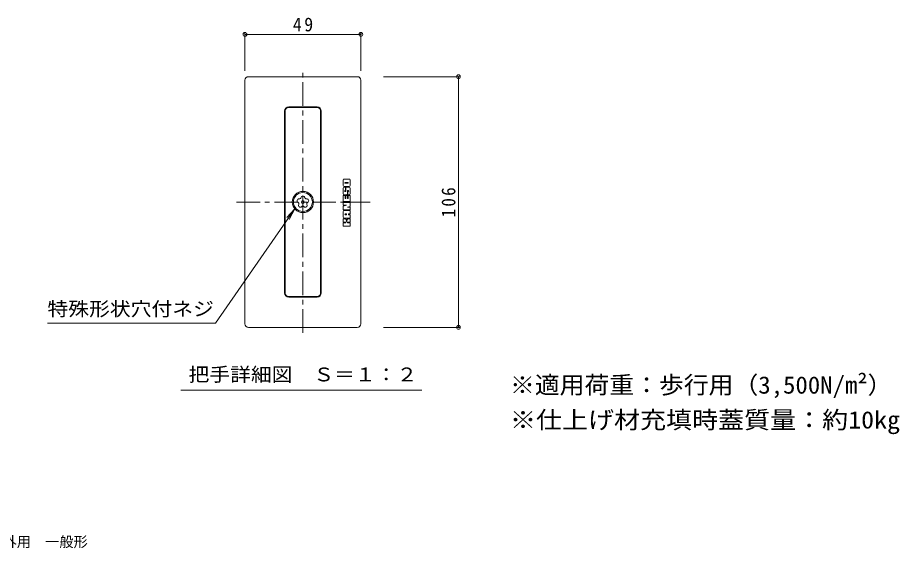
# Model space of a CAD drawing. Units: millimetres at full size; details may follow other scales. Extents: x -334 to 354, y -273 to 252.
# Drawn here: x -25.7 to 347.2, y -265.2 to -40.7 of the extents above; entities that cross this region are included whole.
import ezdxf
from ezdxf.enums import TextEntityAlignment as Align

# ---------------------------------------------------------------- set-up
doc = ezdxf.new("R2010")
doc.units = ezdxf.units.MM
doc.header["$LTSCALE"] = 2
doc.header["$PDMODE"] = 32
doc.header["$PDSIZE"] = 1.6
doc.linetypes.add('CHAIN1', pattern=[8, 5, -1, 1, -1])
for name, color, linetype, lineweight in [('D-2', 3, 'Continuous', 9), ('D-4', 7, 'Continuous', 9), ('D-5', 7, 'Continuous', 9)]:
    doc.layers.add(name, color=color, linetype=linetype, lineweight=lineweight)
doc.layers.add('F-5_F-5ﾚｲﾔ', color=3, linetype='Continuous')
doc.styles.add('ＭＳ ゴシック', font='')
doc.styles.get('ＭＳ ゴシック').set_extended_font_data('MS Gothic')

msp = doc.modelspace()

# ---------------------------------------------------------------- linework, layer by layer
at = {"layer": 'D-2', "linetype": 'CHAIN1'}
for p, q in [((94.939, -174.08), (94.939, -63.299)), ((66.884, -118.711), (123.359, -118.711))]:
    msp.add_line(p, q, dxfattribs=at)
at = {"layer": 'D-2'}
for p, q in [((117.939, -65.711), (71.939, -65.711)), ((70.439, -67.211), (70.439, -170.211)), ((119.439, -170.211), (119.439, -67.211)), ((87.189, -157.211), (87.189, -80.211)), ((87.439, -157.211), (87.439, -80.211)), ((100.939, -78.461), (88.939, -78.461)), ((100.939, -78.711), (88.939, -78.711)), ((102.439, -157.211), (102.439, -80.211)), ((102.689, -157.211), (102.689, -80.211)), ((111.972, -111.7), (111.972, -109.417)), ((112.407, -108.982), (114.472, -108.982)), ((112.896, -110.395), (113.983, -110.395)), ((112.896, -110.722), (113.983, -110.722)), ((114.907, -111.7), (114.907, -109.417)), ((111.972, -115.178), (111.972, -112.895)), ((114.472, -112.135), (112.407, -112.135)), ((112.896, -112.461), (112.407, -112.461)), ((112.733, -113.874), (112.896, -113.874)), ((112.95, -114.2), (112.733, -114.2)), ((112.896, -113.874), (112.896, -112.461)), ((113.113, -114.037), (113.113, -112.895)), ((113.548, -112.461), (114.472, -112.461)), ((113.765, -114.037), (113.765, -115.178)), ((113.928, -113.874), (114.146, -113.874)), ((113.983, -115.613), (113.983, -114.2)), ((113.983, -114.2), (114.146, -114.2)), ((114.907, -115.178), (114.907, -112.895)), ((111.972, -118.548), (111.972, -115.939)), ((111.972, -115.939), (112.814, -115.939)), ((111.972, -118.548), (114.907, -118.548)), ((111.972, -118.874), (114.907, -118.874)), ((111.972, -120.015), (111.972, -118.874)), ((113.331, -115.613), (112.407, -115.613)), ((112.814, -117.189), (112.814, -115.939)), ((112.814, -117.189), (113.086, -117.189)), ((113.086, -117.189), (113.086, -115.939)), ((113.086, -115.939), (113.793, -115.939)), ((113.793, -117.189), (113.793, -115.939)), ((114.472, -115.613), (113.983, -115.613)), ((114.064, -115.939), (114.907, -115.939)), ((114.907, -118.548), (114.907, -115.939)), ((114.907, -120.559), (114.907, -118.874)), ((111.972, -120.45), (113.385, -120.015)), ((111.972, -120.015), (113.385, -120.015)), ((111.972, -122.026), (111.972, -120.45)), ((111.972, -122.026), (114.907, -122.026)), ((111.972, -122.787), (111.972, -125.069)), ((112.407, -122.352), (114.907, -122.352)), ((114.907, -120.559), (113.847, -120.885)), ((113.847, -120.885), (114.907, -120.885)), ((114.907, -122.026), (114.907, -120.885)), ((114.907, -123.765), (114.907, -122.352)), ((111.972, -127.243), (111.972, -125.83)), ((112.683, -125.83), (111.972, -125.83)), ((112.407, -125.504), (114.907, -125.504)), ((112.896, -123.765), (113.439, -123.765)), ((112.896, -124.091), (113.439, -124.091)), ((113.327, -126.381), (113.408, -126.89)), ((113.439, -124.091), (113.439, -123.765)), ((113.552, -126.381), (113.471, -126.89)), ((114.196, -125.83), (114.907, -125.83)), ((114.2, -124.091), (114.907, -124.091)), ((114.907, -125.504), (114.907, -124.091)), ((114.907, -127.243), (114.907, -125.83)), ((112.896, -127.243), (111.972, -127.243)), ((111.972, -127.57), (113.059, -127.57)), ((111.972, -128.983), (111.972, -127.57)), ((111.972, -128.983), (114.907, -128.983)), ((113.059, -127.406), (113.059, -127.57)), ((113.82, -127.406), (113.82, -127.57)), ((114.907, -127.57), (113.82, -127.57)), ((113.983, -127.243), (114.907, -127.243)), ((114.907, -128.983), (114.907, -127.57)), ((100.939, -158.711), (88.939, -158.711)), ((100.939, -158.961), (88.939, -158.961)), ((117.939, -171.711), (71.939, -171.711))]:
    msp.add_line(p, q, dxfattribs=at)
for points in [[(113.793, -117.189), (114.064, -117.189), (114.064, -115.939)], [(114.2, -124.091), (114.2, -123.765), (114.907, -123.765)]]:
    msp.add_lwpolyline(points, dxfattribs=at)
for radius in [4.5, 4, 0.6]:
    msp.add_circle((94.939, -118.711), radius, dxfattribs=at)
for centre, radius, start, end in [((71.939, -67.211), 1.5, 90, 180), ((117.939, -67.211), 1.5, 0, 90), ((88.939, -80.211), 1.75, 90, 180), ((88.939, -80.211), 1.5, 90, 180), ((100.939, -80.211), 1.75, 0, 90), ((100.939, -80.211), 1.5, 0, 90), ((112.407, -109.417), 0.435, 90, 180), ((112.407, -111.7), 0.435, 180, 270), ((112.896, -110.559), 0.163, 90, 270), ((113.983, -110.559), 0.163, 270, 90), ((114.472, -109.417), 0.435, 0, 90), ((114.472, -111.7), 0.435, 270, 0), ((112.407, -112.895), 0.435, 90, 180), ((112.407, -115.178), 0.435, 180, 270), ((112.733, -114.037), 0.163, 90, 270), ((112.95, -114.037), 0.163, 270, 0), ((113.548, -112.895), 0.435, 90, 180), ((113.331, -115.178), 0.435, 270, 0), ((113.928, -114.037), 0.163, 90, 180), ((114.146, -114.037), 0.163, 270, 90), ((114.472, -112.895), 0.435, 0, 90), ((114.472, -115.178), 0.435, 270, 0), ((93.275, -118.17), 0.8, 78.67029, 245.32961), ((92.691, -119.441), 0.599, 330.67038, 65.3295), ((93.55, -116.798), 0.599, 258.67038, 353.3295), ((94.939, -116.961), 0.8, 6.67029, 173.32961), ((96.329, -116.798), 0.599, 186.67038, 281.3295), ((96.604, -118.17), 0.8, 294.67029, 101.32961), ((97.188, -119.441), 0.599, 114.67038, 209.3295), ((93.911, -120.126), 0.8, 150.67029, 317.32961), ((94.939, -121.075), 0.599, 42.67038, 137.3295), ((95.968, -120.126), 0.8, 222.67029, 29.32961), ((112.407, -122.787), 0.435, 90, 180), ((112.407, -125.069), 0.435, 180, 270), ((112.683, -126.483), 0.652, 9.00006, 90), ((112.896, -123.928), 0.163, 90, 270), ((114.196, -126.483), 0.652, 90, 170.99994), ((112.896, -127.406), 0.163, 0, 90), ((113.439, -126.885), 0.0318, 189.00056, 350.99944), ((113.983, -127.406), 0.163, 90, 180), ((88.939, -157.211), 1.75, 180, 270), ((88.939, -157.211), 1.5, 180, 270), ((100.939, -157.211), 1.5, 270, 0), ((100.939, -157.211), 1.75, 270, 0), ((71.939, -170.211), 1.5, 180, 270), ((117.939, -170.211), 1.5, 270, 0)]:
    msp.add_arc(centre, radius, start, end, dxfattribs=at)
at = {"layer": 'D-4'}
for p, q in [((70.439, -47.229), (70.439, -63.211)), ((70.439, -47.829), (119.439, -47.829)), ((119.439, -47.229), (119.439, -63.211)), ((161.301, -65.711), (128.96, -65.711)), ((160.701, -65.711), (160.701, -171.711)), ((161.301, -171.711), (128.96, -171.711))]:
    msp.add_line(p, q, dxfattribs=at)
for p in [(70.439, -47.829), (119.439, -47.829), (160.701, -65.711), (160.701, -171.711)]:
    msp.add_point(p, dxfattribs=at)
at = {"layer": 'D-5'}
for p, q in [((91.483, -121.592), (88.122, -125.294)), ((43.362, -198.342), (145.279, -198.342))]:
    msp.add_line(p, q, dxfattribs=at)
msp.add_lwpolyline([(-13.085, -169.993), (57.915, -169.993), (91.483, -121.592), (89.194, -126.038)], dxfattribs=at)

# ---------------------------------------------------------------- texts
at = {"layer": 'D-4', "color": 2, "insert": (90.689, -46.629), "char_height": 5.865, "attachment_point": 7, "style": 'ＭＳ ゴシック'}
msp.add_mtext('\\T1.27;\\W0.95;49', dxfattribs=at)
at = {"layer": 'D-4', "color": 2, "insert": (159.501, -125.211), "char_height": 5.865, "attachment_point": 7, "rotation": 90, "style": 'ＭＳ ゴシック'}
msp.add_mtext('\\T1.27;\\W0.9;106', dxfattribs=at)
at = {"layer": 'D-5', "color": 2, "style": 'ＭＳ ゴシック', "width": 1.1}
for s, p in [('特殊形状穴付ネジ', (-13.085, -168.593)), ('把手詳細図\u3000Ｓ＝１：２', (46.558, -196.332))]:
    msp.add_text(s, height=5.865, dxfattribs=at).set_placement(p, align=Align.BOTTOM_LEFT)
at = {"layer": 'F-5_F-5ﾚｲﾔ', "style": 'ＭＳ ゴシック'}
for s, width, p in [('※適用荷重：歩行用（3,500N/m²）', 1.05, (182.513, -201.953)), ('※仕上げ材充填時蓋質量：約10kg', 1.1, (182.513, -216.706))]:
    msp.add_text(s, height=7.331, dxfattribs=dict(at, width=width)).set_placement(p, align=Align.BOTTOM_LEFT)
at = {"layer": 'F-5_F-5ﾚｲﾔ', "color": 7, "style": 'ＭＳ ゴシック'}
msp.add_text('フロアーハッチ\u3000充填用（充填深さ：16mm）\u3000屋内外用\u3000一般形', height=4.399, dxfattribs=at).set_placement((-170.038, -265.925), align=Align.BOTTOM_LEFT)

doc.saveas('drawing.dxf')
